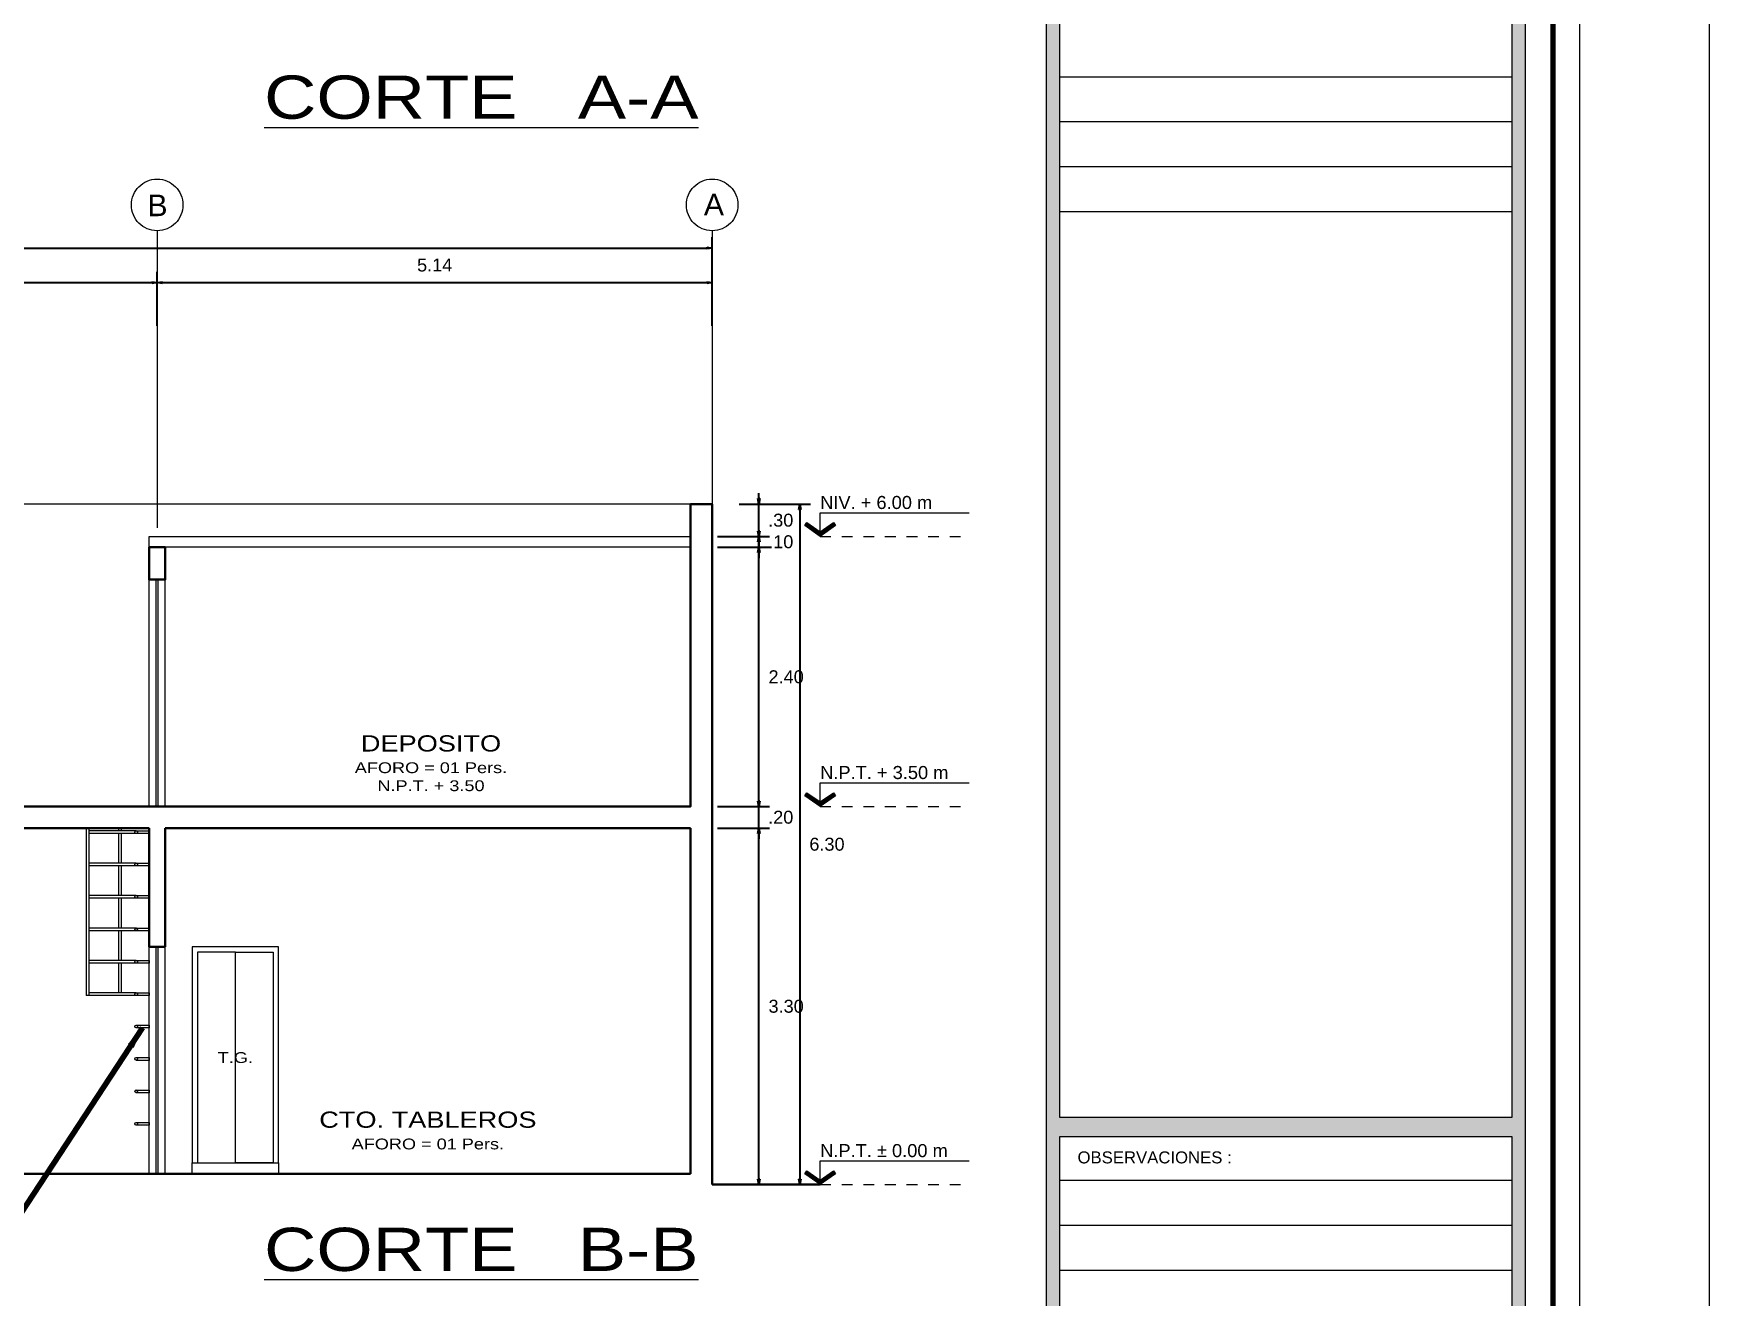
# Model space of a CAD drawing. Header units: millimetres. Extents: x 1675 to 1732.9, y 581.7 to 641.7.
# Drawn here: x 1717.43 to 1732.95, y 594.31 to 606 of the extents above; entities that cross this region are included whole.
import ezdxf
from ezdxf.enums import TextEntityAlignment as Align

# ---------------------------------------------------------------- set-up
doc = ezdxf.new("R2010")
doc.units = ezdxf.units.MM
doc.linetypes.add('DASHDOT', pattern=[25.4, 12.7, -6.35, 0, -6.35])
doc.linetypes.add('HIDDEN2', pattern=[0.1875, 0.125, -0.0625])
doc.layers.get('0').update_dxf_attribs({"lineweight": 5})
doc.layers.get('Defpoints').update_dxf_attribs({"color": 8, "lineweight": 5})
for name, color, linetype, lineweight in [('0-ELEV6', 8, 'Continuous', 0), ('0-MEMB251', 251, 'Continuous', 0), ('0-MEMB5', 5, 'Continuous', 18), ('0-MEMBAZUL', 5, 'Continuous', 0), ('0-MEMBGREEN', 3, 'Continuous', 15), ('0-NPT', 2, 'Continuous', 5), ('COTAS', 8, 'Continuous', 5), ('EJES', 92, 'DASHDOT', 5), ('ESCALERA', 8, 'Continuous', 5), ('LFS - 303 - LINEAS', 8, 'Continuous', 5), ('MOBILIARIO', 8, 'Continuous', 5), ('MURO BAJO', 7, 'Continuous', 20), ('Muros', 7, 'Continuous', 30), ('texto', 7, 'Continuous', 5), ('TEXTO AMBIENTES', 7, 'Continuous', 5)]:
    doc.layers.add(name, color=color, linetype=linetype, lineweight=lineweight)
doc.styles.add('AMBIENTE-100', font='arial.ttf', dxfattribs={"width": 1.2, "height": 0.25})
doc.styles.add('AMBIENTE_50', font='arial.ttf', dxfattribs={"width": 1.2, "height": 0.12})
doc.styles.add('COTAS', font='', dxfattribs={"height": 0.22})
doc.styles.add('NPT1-100', font='arial.ttf', dxfattribs={"height": 0.18})
doc.styles.add('ROMANS', font='arial.ttf')
doc.styles.add('SAS', font='sas_____.pfb')
doc.styles.get("Standard").update_dxf_attribs({"font": 'arial.ttf'})
doc.styles.add('Texto peqño', font='sanss___.ttf', dxfattribs={"height": 0.12})
doc.styles.get('COTAS').set_extended_font_data('Zurich Ex BT')
doc.dimstyles.new('100', dxfattribs={"dimtxt": 0.12, "dimasz": 0.05, "dimexe": 0.1, "dimexo": 0.25, "dimgap": 0.1, "dimtad": 1, "dimzin": 4, "dimdsep": 46, "dimtxsty": 'Texto peqño', "dimblk": 'CLOSEDBLANK', "dimcen": -0.05, "dimdle": 0.1, "dimclrd": 256, "dimclre": 256, "dimclrt": 256, "dimadec": 0, "dimazin": 0, "dimtfac": 1, "dimtix": 1, "dimtmove": 0, "dimatfit": 3, "dimldrblk": 'ARCHTICK', "dimfxl": 0, "dimarcsym": 0})
doc.dimstyles.new('100 VERT', dxfattribs={"dimtxt": 0.18, "dimasz": 0.05, "dimexe": 0.1, "dimexo": 0.25, "dimgap": 0.1, "dimtad": 2, "dimtih": 1, "dimtoh": 1, "dimzin": 4, "dimdsep": 46, "dimtxsty": 'Texto peqño', "dimblk": 'CLOSEDBLANK', "dimcen": -0.05, "dimdle": 0.1, "dimclrd": 256, "dimclre": 256, "dimclrt": 7, "dimadec": 0, "dimazin": 0, "dimtfac": 1, "dimtix": 1, "dimtmove": 0, "dimatfit": 3, "dimldrblk": 'ARCHTICK', "dimfxl": 0, "dimarcsym": 0})
doc.dimstyles.new('GINMASIO', dxfattribs={"dimtxt": 0.22, "dimasz": 0.35, "dimexe": 0.28, "dimexo": 0.09, "dimgap": 0.11, "dimtad": 1, "dimlfac": 0.5, "dimzin": 4, "dimdsep": 46, "dimtxsty": 'COTAS', "dimblk": 'SMALL', "dimcen": 0.3, "dimdle": 0.25, "dimclrd": 2, "dimclre": 2, "dimazin": 0, "dimtfac": 1, "dimtmove": 0, "dimatfit": 3, "dimfxl": 0, "dimarcsym": 0})

# ---------------------------------------------------------------- blocks, each defined once
blk = doc.blocks.new('_ClosedBlank')
at = {"color": 0, "linetype": 'ByBlock', "lineweight": -2}
for p, q in [((-1, 0.17), (0, 0)), ((-1, 0.17), (-1, -0.17)), ((0, 0), (-1, -0.17))]:
    blk.add_line(p, q, dxfattribs=at)
blk = doc.blocks.new('*D310')
at = {"layer": 'COTAS', "lineweight": -2}
for p, q in [((1714.602, 603.291), (1714.602, 603.791)), ((1718.572, 603.291), (1718.572, 603.791))]:
    blk.add_line(p, q, dxfattribs=at)
at = {"layer": 'COTAS', "linetype": 'ByBlock', "lineweight": -2}
blk.add_line((1714.652, 603.691), (1718.522, 603.691), dxfattribs=at)
at = {"layer": 'Defpoints', "color": 0}
for p in [(1718.572, 603.691), (1714.602, 602.841), (1718.572, 602.841)]:
    blk.add_point(p, dxfattribs=at)
at = {"layer": 'COTAS', "lineweight": -2, "xscale": 0.05, "yscale": 0.05, "zscale": 0.05, "rotation": 180}
blk.add_blockref('_ClosedBlank', (1714.602, 603.691), dxfattribs=at)
at = {"layer": 'COTAS', "lineweight": -2, "xscale": 0.05, "yscale": 0.05, "zscale": 0.05}
blk.add_blockref('_ClosedBlank', (1718.572, 603.691), dxfattribs=at)
at = {"layer": 'COTAS', "insert": (1716.587, 603.853), "char_height": 0.12, "attachment_point": 5, "style": 'Texto peqño'}
blk.add_mtext('3.97', dxfattribs=at)
blk = doc.blocks.new('_ARCHTICK')
at = {"color": 0, "linetype": 'ByBlock', "const_width": 0.15}
blk.add_lwpolyline([(-0.5, -0.5), (0.5, 0.5)], dxfattribs=at)
blk = doc.blocks.new('*D311')
at = {"layer": 'COTAS', "lineweight": -2}
for p, q in [((1718.572, 603.291), (1718.572, 603.791)), ((1723.712, 603.291), (1723.712, 603.791))]:
    blk.add_line(p, q, dxfattribs=at)
at = {"layer": 'COTAS', "linetype": 'ByBlock', "lineweight": -2}
blk.add_line((1718.622, 603.691), (1723.662, 603.691), dxfattribs=at)
at = {"layer": 'Defpoints', "color": 0}
for p in [(1723.712, 603.691), (1718.572, 602.841), (1723.712, 602.841, 0)]:
    blk.add_point(p, dxfattribs=at)
at = {"layer": 'COTAS', "lineweight": -2, "xscale": 0.05, "yscale": 0.05, "zscale": 0.05, "rotation": 180}
blk.add_blockref('_ClosedBlank', (1718.572, 603.691), dxfattribs=at)
at = {"layer": 'COTAS', "lineweight": -2, "xscale": 0.05, "yscale": 0.05, "zscale": 0.05}
blk.add_blockref('_ClosedBlank', (1723.712, 603.691), dxfattribs=at)
at = {"layer": 'COTAS', "insert": (1721.142, 603.853), "char_height": 0.12, "attachment_point": 5, "style": 'Texto peqño'}
blk.add_mtext('5.14', dxfattribs=at)
blk = doc.blocks.new('*D312')
at = {"layer": 'COTAS', "lineweight": -2}
for p, q in [((1703.712, 603.611), (1703.712, 604.111)), ((1723.712, 603.611), (1723.712, 604.111))]:
    blk.add_line(p, q, dxfattribs=at)
at = {"layer": 'COTAS', "linetype": 'ByBlock', "lineweight": -2}
blk.add_line((1703.762, 604.011), (1723.662, 604.011), dxfattribs=at)
at = {"layer": 'Defpoints', "color": 0}
for p in [(1723.712, 604.011), (1703.712, 602.841, 0), (1723.712, 602.841, 0)]:
    blk.add_point(p, dxfattribs=at)
at = {"layer": 'COTAS', "lineweight": -2, "xscale": 0.05, "yscale": 0.05, "zscale": 0.05, "rotation": 180}
blk.add_blockref('_ClosedBlank', (1703.712, 604.011), dxfattribs=at)
at = {"layer": 'COTAS', "lineweight": -2, "xscale": 0.05, "yscale": 0.05, "zscale": 0.05}
blk.add_blockref('_ClosedBlank', (1723.712, 604.011), dxfattribs=at)
at = {"layer": 'COTAS', "insert": (1713.712, 604.173), "char_height": 0.12, "attachment_point": 5, "style": 'Texto peqño'}
blk.add_mtext('20.00', dxfattribs=at)
blk = doc.blocks.new('_Small')
at = {"layer": 'Muros', "color": 0, "lineweight": -2}
blk.add_circle((0, 0), 0.25, dxfattribs=at)
blk = doc.blocks.new('NPT-CT100')
for p, q in [((0, 0.327), (2.052, 0.327)), ((0, 0.062), (0, 0.327))]:
    blk.add_line(p, q)
at = {"linetype": 'HIDDEN2'}
blk.add_line((0, 0), (2.052, 0), dxfattribs=at)
blk.add_lwpolyline([(0.212, 0.149), (0, 0), (-0.212, 0.149), (-0.183, 0.19), (0, 0.062), (0.183, 0.19)], close=True)
for points in [[(-0.183, 0.19), (-0.212, 0.149), (0, 0.062), (0, 0)], [(0, 0.062), (0, 0), (0.183, 0.19), (0.212, 0.149)]]:
    blk.add_solid(points)
at = {"style": 'AMBIENTE-100', "width": 1.2}
for tag, p in [('AMB1', (0.909, 1.249)), ('AMB2', (0.909, 0.895))]:
    blk.add_attdef(tag, text='', height=0.25, dxfattribs=at).set_placement(p, align=Align.MIDDLE)
at = {"style": 'NPT1-100'}
blk.add_attdef('NPA', (0.911, 0.379), '', height=0.18, dxfattribs=at)
blk = doc.blocks.new('*D314')
at = {"layer": 'COTAS', "lineweight": -2}
for p, q in [((1723.762, 598.641), (1724.244, 598.641)), ((1723.962, 595.341), (1724.244, 595.341))]:
    blk.add_line(p, q, dxfattribs=at)
at = {"layer": 'COTAS', "linetype": 'ByBlock', "lineweight": -2}
blk.add_line((1724.144, 595.391), (1724.144, 598.591), dxfattribs=at)
at = {"layer": 'Defpoints', "color": 0}
for p in [(1723.512, 598.641), (1724.144, 598.641), (1723.712, 595.341)]:
    blk.add_point(p, dxfattribs=at)
at = {"layer": 'COTAS', "lineweight": -2, "xscale": 0.05, "yscale": 0.05, "zscale": 0.05}
for p, rotation in [((1724.144, 598.641), 90), ((1724.144, 595.341), 270)]:
    blk.add_blockref('_ClosedBlank', p, dxfattribs=dict(at, rotation=rotation))
at = {"layer": 'COTAS', "color": 7, "insert": (1724.397, 596.991), "char_height": 0.12, "attachment_point": 5, "style": 'Texto peqño'}
blk.add_mtext('3.30', dxfattribs=at)
blk = doc.blocks.new('*D315')
at = {"layer": 'COTAS', "lineweight": -2}
for p, q in [((1723.762, 598.841), (1724.244, 598.841)), ((1723.762, 598.641), (1724.244, 598.641))]:
    blk.add_line(p, q, dxfattribs=at)
at = {"layer": 'COTAS', "linetype": 'ByBlock', "lineweight": -2}
for p, q in [((1724.144, 598.891), (1724.144, 598.941)), ((1724.144, 598.641), (1724.144, 598.841)), ((1724.144, 598.591), (1724.144, 598.541))]:
    blk.add_line(p, q, dxfattribs=at)
at = {"layer": 'Defpoints', "color": 0}
for p in [(1723.512, 598.841), (1724.144, 598.841), (1723.512, 598.641)]:
    blk.add_point(p, dxfattribs=at)
at = {"layer": 'COTAS', "lineweight": -2, "xscale": 0.05, "yscale": 0.05, "zscale": 0.05}
for p, rotation in [((1724.144, 598.841), 270), ((1724.144, 598.641), 90)]:
    blk.add_blockref('_ClosedBlank', p, dxfattribs=dict(at, rotation=rotation))
at = {"layer": 'COTAS', "color": 7, "insert": (1724.347, 598.741), "char_height": 0.12, "attachment_point": 5, "style": 'Texto peqño'}
blk.add_mtext('.20', dxfattribs=at)
blk = doc.blocks.new('*D316')
at = {"layer": 'COTAS', "lineweight": -2}
for p, q in [((1723.762, 601.241), (1724.244, 601.241)), ((1723.762, 598.841), (1724.244, 598.841))]:
    blk.add_line(p, q, dxfattribs=at)
at = {"layer": 'COTAS', "linetype": 'ByBlock', "lineweight": -2}
blk.add_line((1724.144, 598.891), (1724.144, 601.191), dxfattribs=at)
at = {"layer": 'Defpoints', "color": 0}
for p in [(1723.512, 601.241), (1724.144, 601.241), (1723.512, 598.841)]:
    blk.add_point(p, dxfattribs=at)
at = {"layer": 'COTAS', "lineweight": -2, "xscale": 0.05, "yscale": 0.05, "zscale": 0.05}
for p, rotation in [((1724.144, 601.241), 90), ((1724.144, 598.841), 270)]:
    blk.add_blockref('_ClosedBlank', p, dxfattribs=dict(at, rotation=rotation))
at = {"layer": 'COTAS', "color": 7, "insert": (1724.397, 600.041), "char_height": 0.12, "attachment_point": 5, "style": 'Texto peqño'}
blk.add_mtext('2.40', dxfattribs=at)
blk = doc.blocks.new('*D317')
at = {"layer": 'COTAS', "linetype": 'ByBlock', "lineweight": -2}
for p, q in [((1724.144, 601.391), (1724.144, 601.441)), ((1724.144, 601.241), (1724.144, 601.341)), ((1724.144, 601.191), (1724.144, 601.141))]:
    blk.add_line(p, q, dxfattribs=at)
at = {"layer": 'COTAS', "lineweight": -2}
for p, q in [((1723.762, 601.341), (1724.244, 601.341)), ((1723.762, 601.241), (1724.244, 601.241))]:
    blk.add_line(p, q, dxfattribs=at)
at = {"layer": 'Defpoints', "color": 0}
for p in [(1723.512, 601.341), (1724.144, 601.341), (1723.512, 601.241)]:
    blk.add_point(p, dxfattribs=at)
at = {"layer": 'COTAS', "lineweight": -2, "xscale": 0.05, "yscale": 0.05, "zscale": 0.05}
for p, rotation in [((1724.144, 601.341), 270), ((1724.144, 601.241), 90)]:
    blk.add_blockref('_ClosedBlank', p, dxfattribs=dict(at, rotation=rotation))
at = {"layer": 'COTAS', "color": 7, "insert": (1724.347, 601.291), "char_height": 0.12, "attachment_point": 5, "style": 'Texto peqño'}
blk.add_mtext('.10', dxfattribs=at)
blk = doc.blocks.new('*D318')
at = {"layer": 'COTAS', "lineweight": -2}
for p, q in [((1723.962, 601.641), (1724.244, 601.641)), ((1723.762, 601.341), (1724.244, 601.341))]:
    blk.add_line(p, q, dxfattribs=at)
at = {"layer": 'COTAS', "linetype": 'ByBlock', "lineweight": -2}
for p, q in [((1724.144, 601.691), (1724.144, 601.741)), ((1724.144, 601.341), (1724.144, 601.641)), ((1724.144, 601.291), (1724.144, 601.241))]:
    blk.add_line(p, q, dxfattribs=at)
at = {"layer": 'Defpoints', "color": 0}
for p in [(1723.712, 601.641, 0), (1724.144, 601.641), (1723.512, 601.341)]:
    blk.add_point(p, dxfattribs=at)
at = {"layer": 'COTAS', "lineweight": -2, "xscale": 0.05, "yscale": 0.05, "zscale": 0.05}
for p, rotation in [((1724.144, 601.641), 270), ((1724.144, 601.341), 90)]:
    blk.add_blockref('_ClosedBlank', p, dxfattribs=dict(at, rotation=rotation))
at = {"layer": 'COTAS', "color": 7, "insert": (1724.347, 601.491), "char_height": 0.12, "attachment_point": 5, "style": 'Texto peqño'}
blk.add_mtext('.30', dxfattribs=at)
blk = doc.blocks.new('*D313')
at = {"layer": 'COTAS', "lineweight": -2}
for p, q in [((1724.123, 601.641), (1724.623, 601.641)), ((1724.123, 595.341), (1724.623, 595.341))]:
    blk.add_line(p, q, dxfattribs=at)
at = {"layer": 'COTAS', "linetype": 'ByBlock', "lineweight": -2}
blk.add_line((1724.523, 601.591), (1724.523, 595.391), dxfattribs=at)
at = {"layer": 'Defpoints', "color": 0}
for p in [(1723.712, 601.641), (1723.712, 595.341, 0), (1724.523, 595.341)]:
    blk.add_point(p, dxfattribs=at)
at = {"layer": 'COTAS', "lineweight": -2, "xscale": 0.05, "yscale": 0.05, "zscale": 0.05}
for p, rotation in [((1724.523, 601.641), 90), ((1724.523, 595.341), 270)]:
    blk.add_blockref('_ClosedBlank', p, dxfattribs=dict(at, rotation=rotation))
at = {"layer": 'COTAS', "color": 7, "insert": (1724.775, 598.491), "char_height": 0.12, "attachment_point": 5, "style": 'Texto peqño'}
blk.add_mtext('6.30', dxfattribs=at)
blk = doc.blocks.new('MembA1')
at = {"layer": '0-MEMB251'}
h = blk.add_hatch(color=256, dxfattribs=at)
h.paths.add_polyline_path([(76.337, -56.406), (71.337, -56.406), (71.337, 0), (76.337, 0)])
h.paths.add_polyline_path([(76.199, -0.867), (71.475, -0.867), (71.475, -6), (76.199, -6)], flags=16)
h.paths.add_polyline_path([(71.475, -6.2), (76.199, -6.2), (76.199, -11.164), (71.475, -11.164)], flags=16)
h.paths.add_polyline_path([(71.475, -14.494), (71.475, -11.364), (76.199, -11.364), (76.199, -14.494)], flags=16)
h.paths.add_polyline_path([(71.475, -17.002), (71.475, -14.694), (76.199, -14.694), (76.199, -17.002)], flags=16)
h.paths.add_polyline_path([(76.199, -17.202), (76.199, -19.243), (71.475, -19.243), (71.475, -17.202)], flags=16)
h.paths.add_polyline_path([(71.475, -19.443), (76.199, -19.443), (76.199, -21.164), (71.475, -21.164)], flags=16)
h.paths.add_polyline_path([(76.199, -24.861), (76.199, -26.634), (71.475, -26.634), (71.475, -24.861)], flags=16)
h.paths.add_polyline_path([(71.475, -24.661), (71.475, -21.364), (76.199, -21.364), (76.199, -24.661)], flags=16)
h.paths.add_polyline_path([(71.475, -27.891), (76.199, -27.891), (76.199, -28.806), (71.475, -28.806)], flags=16)
h.paths.add_polyline_path([(71.475, -27.691), (71.475, -26.834), (76.199, -26.834), (76.199, -27.691)], flags=16)
h.paths.add_polyline_path([(71.475, -42.208), (71.475, -29.006), (76.199, -29.006), (76.199, -42.208)], flags=16)
h.paths.add_polyline_path([(71.475, -49.206), (71.475, -42.408), (76.199, -42.408), (76.199, -49.206)], flags=16)
h.paths.add_polyline_path([(71.475, -50.206), (76.199, -50.206), (76.199, -55.206), (71.475, -55.206)], flags=16)
at = {"layer": '0-ELEV6'}
for p, q in [((71.475, -31.339), (76.199, -31.339)), ((71.475, -31.808), (76.199, -31.808)), ((71.475, -32.277), (76.199, -32.277)), ((71.475, -32.746), (76.199, -32.746)), ((71.475, -42.864), (76.199, -42.864)), ((71.475, -43.333), (76.199, -43.333)), ((71.475, -43.802), (76.199, -43.802))]:
    blk.add_line(p, q, dxfattribs=at)
at = {"layer": '0-MEMB5'}
for points in [[(76.337, -56.406), (71.337, -56.406), (71.337, 0), (76.337, 0)], [(71.475, -42.208), (71.475, -29.006), (76.199, -29.006), (76.199, -42.208)], [(71.475, -49.206), (71.475, -42.408), (76.199, -42.408), (76.199, -49.206)]]:
    blk.add_lwpolyline(points, close=True, dxfattribs=at)
at = {"layer": '0-MEMBAZUL', "style": 'SAS'}
for tag, height, p in [('PROP-1', 0.4, (73.795, -15.521)), ('PROP-2', 0.4, (73.764, -16.153)), ('PLANO-1', 0.4, (73.848, -22.027)), ('PLANO-2', 0.4, (73.806, -22.574)), ('PLANO-3', 0.4, (73.795, -23.142)), ('DIBUJANTE', 0.25, (73.733, -27.38)), ('ESC-DIBUJO', 0.25, (73.817, -28.295)), ('X/X/XX', 0.25, (73.828, -47.978)), ('ARCHIVO-CAD', 0.25, (73.608, -48.846)), ('TOTAL-LAM', 0.25, (74.237, -54.774))]:
    blk.add_attdef(tag, text='', height=height, dxfattribs=at).set_placement(p, align=Align.MIDDLE)
blk.add_attdef('X/X/XX', (73.301, -46.957), '', height=0.25, dxfattribs=at)
at = {"layer": '0-MEMBGREEN', "style": 'ROMANS'}
blk.add_text('OBSERVACIONES :', height=0.125, dxfattribs=at).set_placement((71.661, -42.688))
at = {"layer": '0-MEMBGREEN', "style": 'SAS', "width": 0.75}
blk.add_attdef('A-01', text='', height=2.1, dxfattribs=at).set_placement((74.067, -52.583), align=Align.MIDDLE)

msp = doc.modelspace()

# ---------------------------------------------------------------- linework, layer by layer
msp.add_lwpolyline([(1731.748, 640.477), (1676.248, 640.477), (1676.248, 582.877), (1731.748, 582.877)], close=True)
at = {"layer": '0-MEMB5', "ltscale": 0.03, "const_width": 0.0503}
msp.add_lwpolyline([(1731.498, 640.227), (1676.498, 640.227), (1676.498, 583.127), (1731.498, 583.127)], close=True, dxfattribs=at)
at = {"layer": 'Defpoints'}
msp.add_lwpolyline([(1732.948, 641.677), (1675.048, 641.677), (1675.048, 581.677), (1732.948, 581.677)], close=True, dxfattribs=at)
at = {"layer": 'EJES', "ltscale": 10}
for p, q in [((1718.572, 604.172, 0), (1718.572, 601.422, 0)), ((1723.712, 604.172, 0), (1723.712, 601.422, 0))]:
    msp.add_line(p, q, dxfattribs=at)
for centre in [(1718.572, 604.41, 0), (1723.712, 604.41, 0)]:
    msp.add_circle(centre, 0.239, dxfattribs=at)
at = {"layer": 'ESCALERA', "elevation": 0}
for points in [[(1717.914, 598.641), (1717.914, 597.091)], [(1717.939, 598.641), (1717.939, 597.091)], [(1718.377, 598.616), (1717.939, 598.616)], [(1718.375, 598.591), (1717.939, 598.591)], [(1718.214, 598.641), (1718.214, 598.616)], [(1718.214, 598.591), (1718.214, 598.316)], [(1718.239, 598.641), (1718.239, 598.616)], [(1718.239, 598.591), (1718.239, 598.316)], [(1718.377, 598.616), (1718.497, 598.616), (1718.497, 598.591)], [(1718.497, 598.591), (1718.377, 598.591)], [(1718.377, 598.316), (1717.939, 598.316)], [(1718.375, 598.291), (1717.939, 598.291)], [(1718.214, 598.291), (1718.214, 598.016)], [(1718.239, 598.291), (1718.239, 598.016)], [(1718.377, 598.316), (1718.497, 598.316), (1718.497, 598.291)], [(1718.497, 598.291), (1718.377, 598.291)], [(1718.377, 598.016), (1717.939, 598.016)], [(1718.375, 597.991), (1717.939, 597.991)], [(1718.214, 597.991), (1718.214, 597.716)], [(1718.239, 597.991), (1718.239, 597.716)], [(1718.377, 598.016), (1718.497, 598.016), (1718.497, 597.991)], [(1718.497, 597.991), (1718.377, 597.991)], [(1718.377, 597.716), (1717.939, 597.716)], [(1718.377, 597.716), (1718.497, 597.716), (1718.497, 597.691)], [(1718.375, 597.691), (1717.939, 597.691)], [(1718.214, 597.691), (1718.214, 597.416)], [(1718.239, 597.691), (1718.239, 597.416)], [(1718.497, 597.691), (1718.377, 597.691)], [(1718.377, 597.416), (1717.939, 597.416)], [(1718.377, 597.416), (1718.497, 597.416), (1718.497, 597.391)], [(1718.375, 597.391), (1717.939, 597.391)], [(1718.214, 597.391), (1718.214, 597.116)], [(1718.239, 597.391), (1718.239, 597.116)], [(1718.497, 597.391), (1718.377, 597.391)], [(1718.375, 597.091), (1717.914, 597.091)], [(1718.377, 597.116), (1717.939, 597.116)], [(1718.377, 597.116), (1718.497, 597.116), (1718.497, 597.091)], [(1718.497, 597.091), (1718.377, 597.091)], [(1718.377, 596.816), (1718.497, 596.816), (1718.497, 596.791)], [(1718.497, 596.791), (1718.377, 596.791)], [(1718.377, 596.516), (1718.497, 596.516), (1718.497, 596.491)], [(1718.497, 596.491), (1718.377, 596.491)], [(1718.377, 596.216), (1718.497, 596.216), (1718.497, 596.191)], [(1718.497, 596.191), (1718.377, 596.191)], [(1718.377, 595.916), (1718.497, 595.916), (1718.497, 595.891)], [(1718.497, 595.891), (1718.377, 595.891)]]:
    msp.add_lwpolyline(points, dxfattribs=at)
at = {"layer": 'ESCALERA'}
for centre in [(1718.377, 598.604, 0), (1718.377, 598.304, 0), (1718.377, 598.004, 0), (1718.377, 597.704, 0), (1718.377, 597.404, 0), (1718.377, 597.104, 0), (1718.377, 596.804, 0), (1718.377, 596.504, 0), (1718.377, 596.204, 0), (1718.377, 595.904, 0)]:
    msp.add_circle(centre, 0.0125, dxfattribs=at)
at = {"layer": 'LFS - 303 - LINEAS'}
for p, q in [((1718.562, 598.841, 0), (1718.562, 600.941, 0)), ((1718.582, 598.841, 0), (1718.582, 600.941, 0)), ((1718.562, 595.441, 0), (1718.562, 597.541, 0)), ((1718.582, 595.441, 0), (1718.582, 597.541, 0))]:
    msp.add_line(p, q, dxfattribs=at)
at = {"layer": 'MOBILIARIO', "elevation": 0}
for points in [[(1723.512, 601.641), (1716.547, 601.641)], [(1718.896, 597.541), (1718.896, 595.541), (1719.696, 595.541), (1719.696, 597.541), (1718.896, 597.541)]]:
    msp.add_lwpolyline(points, dxfattribs=at)
for points in [[(1718.946, 597.491), (1718.946, 595.541), (1719.296, 595.541), (1719.296, 597.491)], [(1719.646, 597.491), (1719.646, 595.541), (1719.296, 595.541), (1719.296, 597.491)]]:
    msp.add_lwpolyline(points, close=True, dxfattribs=at)
at = {"layer": 'MURO BAJO'}
for p, q in [((1718.497, 598.841, 0), (1718.497, 600.941, 0)), ((1718.647, 598.841, 0), (1718.647, 600.941, 0)), ((1718.497, 595.441, 0), (1718.497, 597.541, 0)), ((1718.647, 595.441, 0), (1718.647, 597.541, 0))]:
    msp.add_line(p, q, dxfattribs=at)
at = {"layer": 'MURO BAJO', "elevation": 0}
msp.add_lwpolyline([(1723.512, 601.241), (1718.497, 601.241), (1718.497, 601.341), (1723.512, 601.341)], dxfattribs=at)
msp.add_lwpolyline([(1718.896, 595.541), (1719.696, 595.541), (1719.696, 595.441), (1718.896, 595.441)], close=True, dxfattribs=at)
at = {"layer": 'Muros', "elevation": 0}
for points in [[(1703.912, 598.841), (1723.512, 598.841), (1723.512, 601.641)], [(1723.512, 601.641), (1723.712, 601.641)], [(1723.712, 595.341), (1723.712, 601.641)], [(1718.497, 601.241), (1718.497, 600.941), (1718.647, 600.941), (1718.647, 601.241)], [(1718.497, 601.241), (1718.647, 601.241)], [(1709.667, 598.641), (1718.497, 598.641)], [(1718.497, 597.541), (1718.497, 598.641)], [(1718.647, 598.641), (1723.512, 598.641)], [(1718.647, 597.541), (1718.647, 598.641)], [(1723.512, 595.441), (1723.512, 598.641)], [(1718.647, 597.541), (1718.497, 597.541)], [(1709.667, 595.441), (1723.512, 595.441)], [(1723.712, 595.341), (1724.712, 595.341)]]:
    msp.add_lwpolyline(points, dxfattribs=at)

# ---------------------------------------------------------------- block references
at = {"xscale": 0.8864298887201585, "yscale": 0.8864298891276121, "zscale": 0.8864298887475126}
msp.add_blockref('MembA1', (1663.573, 633.377), dxfattribs=at)
at = {"layer": '0-NPT'}
ref = msp.add_blockref('NPT-CT100', (1724.712, 601.341, 0), dxfattribs=dict(at, xscale=0.6720000000000823, yscale=0.6719999999999972, zscale=0.6719999999999999))
ref.add_attrib('NPA', 'NIV. + 6.00 m', (1724.712, 601.595, 0), dxfattribs={"layer": '0', "height": 0.12096, "style": 'NPT1-100'})
ref = msp.add_blockref('NPT-CT100', (1724.712, 598.841, 0), dxfattribs=dict(at, xscale=0.6720000000000823, yscale=0.6719999999999972, zscale=0.6719999999999999))
ref.add_attrib('NPA', 'N.P.T. + 3.50 m', (1724.712, 599.095, 0), dxfattribs={"layer": '0', "height": 0.12096, "style": 'NPT1-100'})
ref = msp.add_blockref('NPT-CT100', (1724.712, 595.341, 0), dxfattribs=dict(at, xscale=0.6720000000000823, yscale=0.6719999999999972, zscale=0.6719999999999999))
ref.add_attrib('NPA', 'N.P.T. %%p 0.00 m', (1724.712, 595.595, 0), dxfattribs={"layer": '0', "height": 0.12096, "style": 'NPT1-100'})

# ---------------------------------------------------------------- texts
at = {"layer": 'EJES', "ltscale": 10}
for s, p in [('B', (1718.482, 604.306, 0)), ('A', (1723.635, 604.314, 0))]:
    msp.add_text(s, height=0.2, rotation=360, dxfattribs=at).set_placement(p)
at = {"layer": 'texto', "attachment_point": 5, "style": 'ROMANS'}
for s, insert, char_height in [('{\\W1.2;DEPOSITO\\P\\H0.66667x;AFORO = 01 Pers.\\H1.5x;\\P\\H0.66667x;N.P.T. + 3.50}', (1721.108, 599.241, 0), 0.15), ('{\\H1x;\\W1.2;T.G.}', (1719.296, 596.516, 0), 0.1), ('{\\H1.5x;\\W1.2;CTO. TABLEROS\\P\\H0.66667x;AFORO = 01 Pers.}', (1721.079, 595.841, 0), 0.1)]:
    msp.add_mtext(s, dxfattribs=dict(at, insert=insert, char_height=char_height))
at = {"layer": 'TEXTO AMBIENTES', "style": 'AMBIENTE_50', "width": 1.2}
for s, p in [('%%UCORTE   A-A', (1721.574, 605.408, 0)), ('%%UCORTE   B-B', (1721.574, 594.741, 0))]:
    msp.add_text(s, height=0.4, dxfattribs=at).set_placement(p, align=Align.MIDDLE_CENTER)

# ---------------------------------------------------------------- dimensions: what is measured, and where the dimension line sits
at = {"layer": 'COTAS'}
dim = msp.add_linear_dim(base=(1723.712, 604.011, 0), p1=(1703.712, 602.841, 0), p2=(1723.712, 602.841, 0), dimstyle='100', dxfattribs=at)
dim.commit()
dim.dimension.update_dxf_attribs({"geometry": '*D312', "text_midpoint": (1713.712, 604.173, 0)})
for base, p1, p2, picture, middle in [((1718.572, 603.691, 0), (1714.602, 602.841, 0), (1718.572, 602.841, 0), '*D310', (1716.587, 603.853, 0)), ((1723.712, 603.691, 0), (1718.572, 602.841, 0), (1723.712, 602.841, 0), '*D311', (1721.142, 603.853, 0))]:
    dim = msp.add_linear_dim(base=base, p1=p1, p2=p2, dimstyle='100', override={"dimtmove": 1}, dxfattribs=at)
    dim.commit()
    dim.dimension.update_dxf_attribs({"geometry": picture, "text_midpoint": middle})
for base, p1, p2, picture, middle in [((1724.144, 601.641, 0), (1723.512, 601.341, 0), (1723.712, 601.641), '*D318', (1724.347, 601.491, 0)), ((1724.523, 595.341), (1723.712, 601.641), (1723.712, 595.341, 0), '*D313', (1724.775, 598.491)), ((1724.144, 601.341, 0), (1723.512, 601.241, 0), (1723.512, 601.341, 0), '*D317', (1724.347, 601.291, 0)), ((1724.144, 601.241, 0), (1723.512, 598.841, 0), (1723.512, 601.241, 0), '*D316', (1724.397, 600.041, 0)), ((1724.144, 598.841, 0), (1723.512, 598.641, 0), (1723.512, 598.841, 0), '*D315', (1724.347, 598.741, 0))]:
    dim = msp.add_linear_dim(base=base, p1=p1, p2=p2, angle=90, dimstyle='100 VERT', override={"dimtmove": 1}, dxfattribs=at)
    dim.commit()
    dim.dimension.update_dxf_attribs({"geometry": picture, "text_midpoint": middle})
dim = msp.add_linear_dim(base=(1724.144, 598.641, 0), p1=(1723.712, 595.341, 0), p2=(1723.512, 598.641, 0), angle=90, dimstyle='100 VERT', dxfattribs=at)
dim.commit()
dim.dimension.update_dxf_attribs({"geometry": '*D314', "text_midpoint": (1724.397, 596.991, 0)})

# ---------------------------------------------------------------- leaders
at = {"layer": 'texto', "ltscale": 0.5}
msp.add_leader([(1718.437, 596.791, 0), (1717.252, 594.984, 0), (1716.952, 594.984, 0)], dimstyle='GINMASIO', override={"dimasz": 0.2, "dimgap": 0.11, "dimtad": 0, "dimclrd": 1, "dimlwd": 65535}, dxfattribs=at)

doc.saveas('drawing.dxf')
